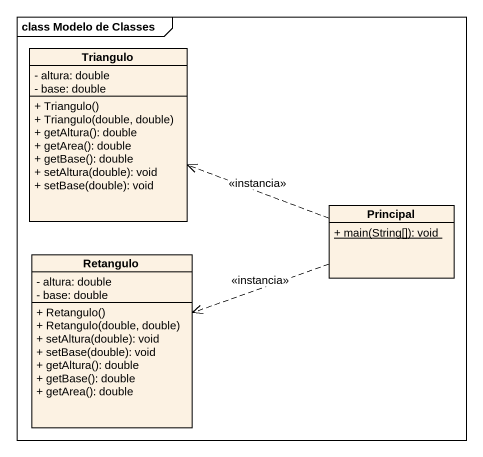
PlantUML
@startuml
mainframe class Modelo de Classes
hide circle
hide empty members
skinparam classAttributeIconSize 0
class Triangulo {
  - altura: double
  - base: double
  + Triangulo()
  + Triangulo(double, double)
  + getAltura(): double
  + getArea(): double
  + getBase(): double
  + setAltura(double): void
  + setBase(double): void
}
class Principal {
  {static} + main(String[]): void
}
class Retangulo {
  - altura: double
  - base: double
  + Retangulo()
  + Retangulo(double, double)
  + setAltura(double): void
  + setBase(double): void
  + getAltura(): double
  + getBase(): double
  + getArea(): double
}
Principal .left.> Triangulo : <<instancia>>
Principal .left.> Retangulo : <<instancia>>
@enduml
